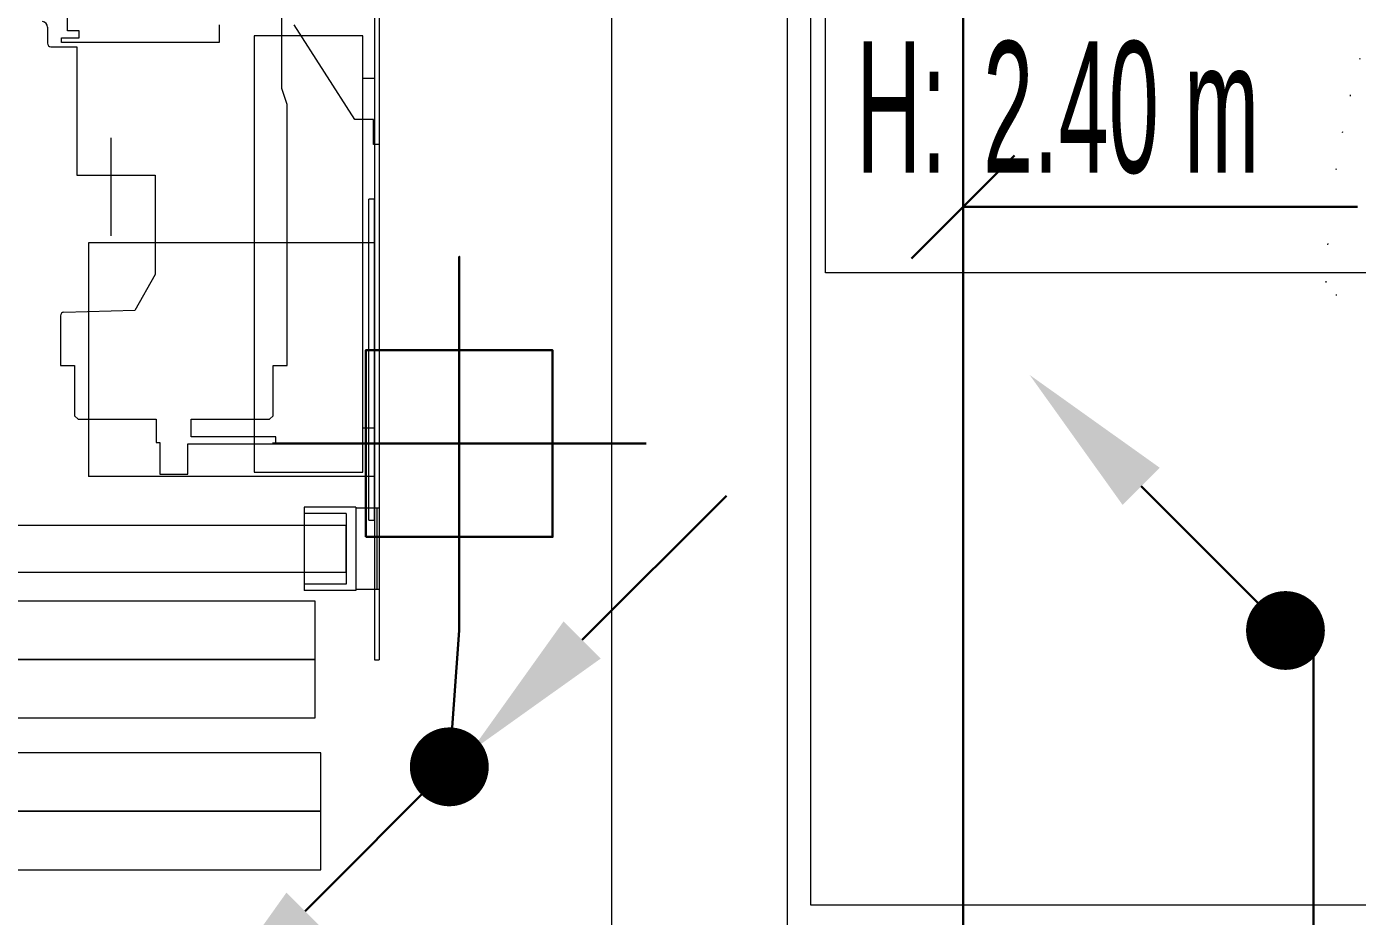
# Model space of a CAD drawing. Extents: x -2012 to 34975, y -1043 to 8321.
# Drawn here: x 4275.6 to 4389.6, y 3158.5 to 3234.7 of the extents above; entities that cross this region are included whole.
import ezdxf
from ezdxf.enums import TextEntityAlignment as Align

# ---------------------------------------------------------------- set-up
doc = ezdxf.new("R2010")
doc.units = 0
doc.header["$LTSCALE"] = 25
doc.linetypes.add('DOT2', pattern=[0.125, 0, -0.125])
doc.layers.get('0').update_dxf_attribs({"color": 9, "lineweight": 9})
for name, color, linetype, lineweight in [('00', 9, 'Continuous', 9), ('05V', 9, 'Continuous', 9), ('06D', 9, 'Continuous', 9), ('10', 9, 'Continuous', 9), ('14', 9, 'Continuous', 9), ('20', 9, 'DOT2', 9), ('21_MAHAL', 9, 'Continuous', 9), ('E-1x58W ETANŞ FLUORESAN ARMATÜR (DİKEY MONTAJ)', 7, 'Continuous', 30), ('E-KABLO', 7, 'Continuous', 30), ('E-LİNYE', 7, 'Continuous', 30), ('E-YUKARI ÇIKAN HAT', 7, 'Continuous', 30), ('E-YUKARIDAN GELEN HAT', 7, 'Continuous', 30)]:
    doc.layers.add(name, color=color, linetype=linetype, lineweight=lineweight)
doc.styles.add('Arial', font='arial.ttf', dxfattribs={"height": 2.5})
doc.styles.add('MuuM_TEXT-STANDART', font='ARIALN.TTF')

# ---------------------------------------------------------------- blocks, each defined once
blk = doc.blocks.new('p-as-01')
at = {"layer": '06D', "linetype": 'Continuous', "ltscale": 0.25}
for p, q in [((921, -717.1), (921, -1300.6)), ((925, -717.1), (925, -1299.7)), ((911, -982.6), (818, -982.6)), ((818, -982.6), (818, -1356.6)), ((911, -1356.6), (911, -982.6)), ((911, -1318.9), (911, -1018.9)), ((911, -1018.9), (921, -1018.9)), ((921, -1018.9), (921, -1318.9)), ((921, -1122.6), (916, -1122.6)), ((921, -1122.6), (916, -1122.6)), ((916, -1397.6), (916, -1122.6)), ((921, -1397.6), (921, -1122.6)), ((676, -1160.1), (676, -1360.1)), ((921, -1160.1), (676, -1160.1)), ((921, -1300.6), (921, -1309.1)), ((921, -1309.1), (921, -1315.1)), ((925, -1299.7), (925, -1309.1)), ((925, -1309.1), (925, -1315.1)), ((921, -1318.9), (911, -1318.9)), ((921, -1315.1), (921, -1322.6)), ((925, -1315.1), (925, -1323.5)), ((921, -1322.6), (921, -1517.1)), ((925, -1323.5), (925, -1517.1)), ((921, -1360.1), (676, -1360.1)), ((818, -1356.6), (911, -1356.6)), ((916, -1397.6), (921, -1397.6)), ((921, -1517.1), (925, -1517.1))]:
    blk.add_line(p, q, dxfattribs=at)
at = {"layer": '06D'}
for p, q in [((658, -978.3), (658, -903.3)), ((925, -902.7), (925, -1075.7)), ((668, -978.3), (658, -978.3)), ((668, -984.3), (668, -978.3)), ((788, -973.3), (788, -988.3)), ((904, -1054.3), (852, -973.3)), ((653, -988.3), (653, -984.3)), ((653, -984.3), (668, -984.3)), ((788, -988.3), (653, -988.3)), ((920, -1054.3), (904, -1054.3)), ((920, -1075.7), (920, -1054.3)), ((925, -1075.7), (920, -1075.7)), ((896.6, -1402.1), (592, -1402.1)), ((896.6, -1442.1), (896.6, -1402.1)), ((592, -1442.1), (896.6, -1442.1)), ((870, -1467), (-582, -1467)), ((870, -1517), (870, -1467)), ((-542.5, -1517), (870, -1517)), ((870, -1517), (-542.5, -1517)), ((870, -1567), (870, -1517)), ((-542.5, -1567), (870, -1567)), ((875, -1597), (-725, -1597)), ((875, -1647), (875, -1597)), ((875, -1647), (-725, -1647)), ((-725, -1647), (875, -1647)), ((875, -1697), (875, -1647)), ((-725, -1697), (875, -1697))]:
    blk.add_line(p, q, dxfattribs=at)
at = {"layer": '06D', "ltscale": 0.25}
for p, q in [((841.5, -1027.8), (841.5, -951.6)), ((640.8, -975.4), (640.8, -989.1)), ((643.8, -992.1), (666, -992.1)), ((666, -992.1), (666, -1102.1)), ((846, -1041.6), (841.5, -1027.8)), ((846, -1265.1), (846, -1041.6)), ((695, -1070.1), (695, -1154.1)), ((666, -1102.1), (733, -1102.1)), ((733, -1102.1), (733, -1187.1)), ((733, -1187.1), (715.8, -1217.9)), ((715.8, -1217.9), (654.9, -1219.6)), ((652, -1222.5), (652, -1265.1)), ((652, -1265.1), (664, -1265.1)), ((664, -1265.1), (664, -1308.1)), ((834, -1308.1), (834, -1265.1)), ((834, -1265.1), (846, -1265.1)), ((664, -1308.1), (667, -1311.1)), ((831, -1311.1), (834, -1308.1)), ((667, -1311.1), (734, -1311.1)), ((734, -1311.1), (734, -1331.1)), ((764, -1326.1), (764, -1311.1)), ((764, -1311.1), (831, -1311.1)), ((734, -1331.1), (737, -1331.1)), ((737, -1331.1), (737, -1358.1)), ((761, -1358.1), (761, -1332.1)), ((761, -1332.1), (836.5, -1332.1)), ((836.5, -1326.1), (764, -1326.1)), ((836.5, -1332.1), (836.5, -1326.1)), ((737, -1358.1), (761, -1358.1))]:
    blk.add_line(p, q, dxfattribs=at)
at = {"layer": '06D', "ltscale": 30}
for p, q in [((860.6, -1386.4), (860.6, -1457.9)), ((905, -1386.4), (860.6, -1386.4)), ((896.6, -1391.9), (860.6, -1391.9)), ((896.6, -1391.9), (896.6, -1452.4)), ((896.6, -1452.4), (860.6, -1452.4)), ((905, -1457.9), (860.6, -1457.9))]:
    blk.add_line(p, q, dxfattribs=at)
at = {"layer": '06D', "ltscale": 6}
for p, q in [((905, -1386.4), (905, -1457.9)), ((905, -1387.1), (925, -1387.1)), ((923, -1387.1), (923, -1457.1)), ((925, -1387.1), (925, -1457.1)), ((925, -1457.1), (905, -1457.1))]:
    blk.add_line(p, q, dxfattribs=at)
at = {"layer": '06D', "ltscale": 0.25}
for centre, radius, start, end in [((635.8, -975.4), 5, 360, 79.697), ((643.8, -989.1), 3, 180, 270), ((655, -1222.5), 2.98, 91.5241, 180)]:
    blk.add_arc(centre, radius, start, end, dxfattribs=at)
blk = doc.blocks.new('p-krt-ahsapkapi90lık_2')
at = {"layer": '20'}
blk.add_lwpolyline([(-4.2, -12.32), (-4.2, -93.93)], dxfattribs=at)
blk.add_arc((-3, -13.75), 80.19, 178.4112, 269.139, dxfattribs=at)
blk = doc.blocks.new('0_roomno2')
blk.add_lwpolyline([(19.375, -10.5), (0, -10.5), (0, 0), (19.375, 0)], close=True)
at = {"style": 'MuuM_TEXT-STANDART', "width": 0.6}
blk.add_text('H:', height=1.5, dxfattribs=at).set_placement((0.35, -8.608), align=Align.MIDDLE_LEFT)
at = {"style": 'Arial'}
blk.add_attdef('ODANO', (0, 1.17), '', height=2, dxfattribs=at)
blk.add_attdef('MEKANADI', text='', height=2, dxfattribs=at).set_placement((0.35, -3), align=Align.BOTTOM_LEFT)
at = {"style": 'MuuM_TEXT-STANDART', "width": 0.6}
for tag, p in [('YER01', (10, -4.5)), ('TAVAN01', (13.75, -4.5)), ('DUVAR01', (17.5, -4.5)), ('YER02', (10, -6.75)), ('TAVAN02', (13.75, -6.75)), ('DUVAR02', (17.5, -6.75)), ('YER03', (10, -9)), ('TAVAN03', (13.75, -9)), ('DUVAR03', (17.5, -9))]:
    blk.add_attdef(tag, text='', height=1.5, dxfattribs=at).set_placement(p, align=Align.MIDDLE_CENTER)
for tag, p in [('M2', (0.35, -4.875)), ('TEMIZTAVANYUKSEKLIGI', (1.8, -8.608))]:
    blk.add_attdef(tag, text='', height=1.5, dxfattribs=at).set_placement(p, align=Align.MIDDLE_LEFT)
blk = doc.blocks.new('100_YUKARI ÇIKAN HAT')
at = {"layer": 'E-YUKARI ÇIKAN HAT', "color": 3, "linetype": 'Continuous'}
blk.add_line((2.472, 2.471), (0, 0), dxfattribs=at)
at = {"layer": 'E-YUKARI ÇIKAN HAT', "color": 4, "linetype": 'Continuous', "const_width": 0.675}
blk.add_lwpolyline([(-0.338, 0, 1), (0.337, 0, 1)], format="xyb", close=True, dxfattribs=at)
at = {"layer": 'E-YUKARI ÇIKAN HAT', "color": 3, "linetype": 'Continuous'}
blk.add_solid([(2.154, 2.789), (2.79, 2.152), (4.382, 4.379)], dxfattribs=at)
blk = doc.blocks.new('100_YUKARIDAN GELEN HAT')
at = {"layer": 'E-YUKARIDAN GELEN HAT', "color": 3, "linetype": 'Continuous'}
blk.add_line((2.277, 2.174), (4.749, 4.645), dxfattribs=at)
at = {"layer": 'E-YUKARIDAN GELEN HAT', "color": 4, "linetype": 'Continuous', "const_width": 0.675}
blk.add_lwpolyline([(-0.338, 0, 1), (0.338, 0, 1)], format="xyb", close=True, dxfattribs=at)
at = {"layer": 'E-YUKARIDAN GELEN HAT', "color": 3, "linetype": 'Continuous'}
blk.add_solid([(2.595, 1.856), (1.958, 2.493), (0.367, 0.266)], dxfattribs=at)
blk = doc.blocks.new('100_1x58W ETANŞ FLUORESAN ARMATÜR (DİKEY MONTAJ)')
at = {"layer": 'E-1x58W ETANŞ FLUORESAN ARMATÜR (DİKEY MONTAJ)', "color": 4}
for points in [[(0, 2), (0, 2), (0, -2)], [(-1, -1), (1, -1), (1, 1), (-1, 1), (-1, -1)], [(-2, 0), (2, 0)]]:
    blk.add_lwpolyline(points, dxfattribs=at)

msp = doc.modelspace()

# ---------------------------------------------------------------- linework, layer by layer
at = {"layer": '00'}
msp.add_lwpolyline([(4044.04, 3892.5), (4173.34, 3892.5), (4173.34, 3872.5), (4095.77, 3872.5), (4095.77, 3362.5), (4480.84, 3362.5), (4480.84, 3297.5), (4465.84, 3297.5), (4465.84, 3347.5), (4340.77, 3347.5), (4340.77, 3157.5), (4400.84, 3157.5), (4400.84, 3142.5), (4277.64, 3142.5), (4277.64, 3157.5), (4325.77, 3157.5), (4325.77, 3347.5), (4125.77, 3347.5), (4125.77, 3157.5), (4164.04, 3157.5), (4164.04, 3142.5), (3680.84, 3142.5)], dxfattribs=at)
at = {"layer": '14'}
msp.add_lwpolyline([(4463.84, 3297.5), (4463.84, 3345.5), (4342.77, 3345.5), (4342.77, 3159.5), (4398.84, 3159.5), (4398.84, 3194.5), (4463.84, 3194.5), (4463.84, 3207.5)], dxfattribs=at)
at = {"layer": 'E-KABLO', "color": 6}
for p, q in [((4355.84, 3329.94), (4355.84, 3108.6)), ((4311.77, 3170.31), (4312.69, 3183)), ((4385.84, 3109.27), (4385.84, 3181.87))]:
    msp.add_line(p, q, dxfattribs=at)
at = {"layer": 'E-LİNYE', "color": 7, "linetype": 'Continuous'}
for p, q in [((4351.42, 3214.85), (4360.26, 3223.69)), ((4389.61, 3219.27), (4355.84, 3219.27))]:
    msp.add_line(p, q, dxfattribs=at)

# ---------------------------------------------------------------- block references
at = {"layer": '05V', "xscale": 0.1, "yscale": 0.1}
msp.add_blockref('p-as-01', (4213.34, 3332.2), dxfattribs=at)
at = {"layer": '10', "rotation": 270}
msp.add_blockref('p-krt-ahsapkapi90lık_2', (4480.81, 3207.5), dxfattribs=at)
at = {"layer": '21_MAHAL'}
ref = msp.add_blockref('0_roomno2', (4344.06, 3292.39), dxfattribs=dict(at, xscale=7.5, yscale=7.5, zscale=7.5))
ref.add_attrib('TEMIZTAVANYUKSEKLIGI', '2.40 m', dxfattribs={"layer": '0', "height": 11.25, "style": 'MuuM_TEXT-STANDART', "width": 0.6}).set_placement((4357.56, 3227.83), align=Align.MIDDLE_LEFT)
at = {"layer": 'E-1x58W ETANŞ FLUORESAN ARMATÜR (DİKEY MONTAJ)', "xscale": 8, "yscale": 8, "zscale": 8}
msp.add_blockref('100_1x58W ETANŞ FLUORESAN ARMATÜR (DİKEY MONTAJ)', (4312.69, 3199), dxfattribs=at)
at = {"layer": 'E-YUKARI ÇIKAN HAT', "xscale": -5, "yscale": 5, "zscale": 5}
msp.add_blockref('100_YUKARI ÇIKAN HAT', (4383.45, 3182.99), dxfattribs=at)
at = {"layer": 'E-YUKARI ÇIKAN HAT', "xscale": -5, "yscale": 5, "zscale": 5, "rotation": 90}
msp.add_blockref('100_YUKARI ÇIKAN HAT', (4311.84, 3171.31), dxfattribs=at)
at = {"layer": 'E-YUKARIDAN GELEN HAT', "xscale": 5, "yscale": 5, "zscale": 5}
msp.add_blockref('100_YUKARIDAN GELEN HAT', (4311.84, 3171.31), dxfattribs=at)

doc.saveas('drawing.dxf')
